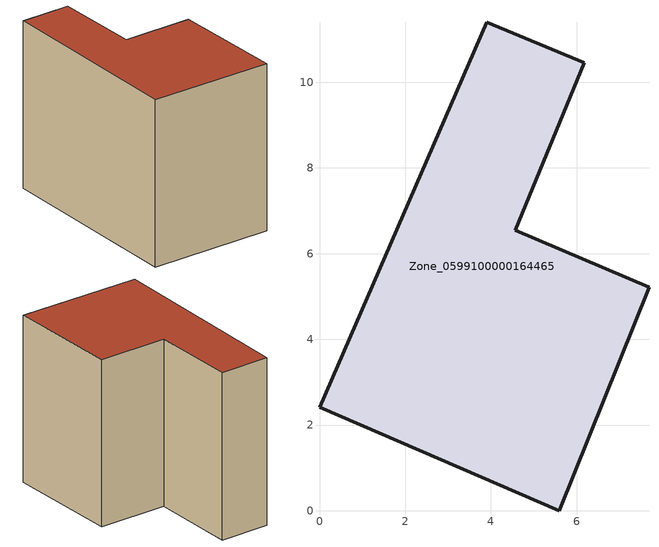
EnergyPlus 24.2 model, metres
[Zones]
Zone_0599100000164465
 floor ground (C_G): 5.59,0 0,2.42 3.9,11.4 6.18,10.46 4.57,6.55 7.69,5.21 z0
 wall outside (C_F): 6.18,10.46 3.9,11.4 0,2.42 5.59,0 7.69,5.21 4.57,6.55 6.18,10.46 z0:8.16
 roof outside (C_R): 7.69,5.21 4.57,6.55 6.18,10.46 3.9,11.4 0,2.42 5.59,0 z8.16
[BUILDING]
Pand.0599100000164465: North Axis=0; Terrain=City; Loads Convergence Tolerance Value=0.04; Temperature Convergence Tolerance Value=0.4; Solar Distribution=FullExterior; Maximum Number of Warmup Days=25; Minimum Number of Warmup Days=1
[Site:Location]
Rotterdam.The.Hague.AP_ZH_NLD Design_Conditions: Latitude=51.96; Longitude=4.45; Time Zone=1; Elevation=-4.5
[SITE:GROUNDTEMPERATURE:BUILDINGSURFACE]
18, 18, 18, 18, 18, 18, 18, 18, 18, 18, 18, 18
[MATERIAL] Thermal Absorptance=0.9; Solar Absorptance=0.7; Visible Absorptance=0.7
Name | Roughness | Thickness | Conductivity | Density | Specific Heat
G.TI.1946 | MediumSmooth | 0.15 | 1 | 540 | 1210
F.TI.1946 | Rough | 0.3 | 0.857143 | 1920 | 840
R.TI.1946 | MediumRough | 0.2 | 0.1 | 1500 | 1000
[CONSTRUCTION]
C_G: G.TI.1946
C_F: F.TI.1946
C_R: R.TI.1946
[ZONE]
Zone_0599100000164465: Type=1; Multiplier=1; Ceiling Height=Autocalculate; Volume=Autocalculate; Floor Area=autocalculate; Part of Total Floor Area=Yes
[ZONEINFILTRATION:DESIGNFLOWRATE]
Infil_Zone_0599100000164465: Zone or ZoneList or Space or SpaceList=Zone_0599100000164465; Schedule=AlwaysOn; Design Flow Rate Calculation Method=Flow/Area; Flow Rate per Floor Area=0.003; Constant Term Coefficient=1; Temperature Term Coefficient=0; Velocity Term Coefficient=0; Velocity Squared Term Coefficient=0
[HVACTEMPLATE:ZONE:IDEALLOADSAIRSYSTEM]
Zone_0599100000164465: Maximum Heating Supply Air Temperature=50; Minimum Cooling Supply Air Temperature=13; Maximum Heating Supply Air Humidity Ratio=0.0156; Minimum Cooling Supply Air Humidity Ratio=0.0077; Heating Limit=NoLimit; Cooling Limit=NoLimit; Dehumidification Control Type=ConstantSensibleHeatRatio; Cooling Sensible Heat Ratio=0.7; Dehumidification Setpoint=60; Humidification Control Type=None; Humidification Setpoint=30; Outdoor Air Method=None; Outdoor Air Flow Rate per Person=0.00944; Outdoor Air Flow Rate per Zone Floor Area=0; Outdoor Air Flow Rate per Zone=0; Demand Controlled Ventilation Type=None; Outdoor Air Economizer Type=NoEconomizer; Heat Recovery Type=None; Sensible Heat Recovery Effectiveness=0.7; Latent Heat Recovery Effectiveness=0.65
[ZONECONTROL:THERMOSTAT]
ThermostatControl_Zone_0599100000164465: Zone or ZoneList=Zone_0599100000164465; Control Type Schedule=DualSetpointControlType; Control 1=Thermostat_Zone_0599100000164465; Temperature Difference Between Cutout And Setpoint=0
[THERMOSTATSETPOINT:DUALSETPOINT]
Thermostat_Zone_0599100000164465: Heating Setpoint Temperature Schedule=HeatingSetpoint_Zone_0599100000164465; Cooling Setpoint Temperature Schedule=CoolingSetpoint_Zone_0599100000164465
[SCHEDULE:COMPACT]
HeatingSetpoint_Zone_0599100000164465: Through: 12/31, For: AllDays, Until: 24:00, 21
CoolingSetpoint_Zone_0599100000164465: Through: 12/31, For: AllDays, Until: 24:00, 24
DualSetpointControlType: Through: 12/31, For: AllDays, Until: 24:00, 4
AlwaysOn: Through: 12/31, For: AllDays, Until: 24:00, 1
